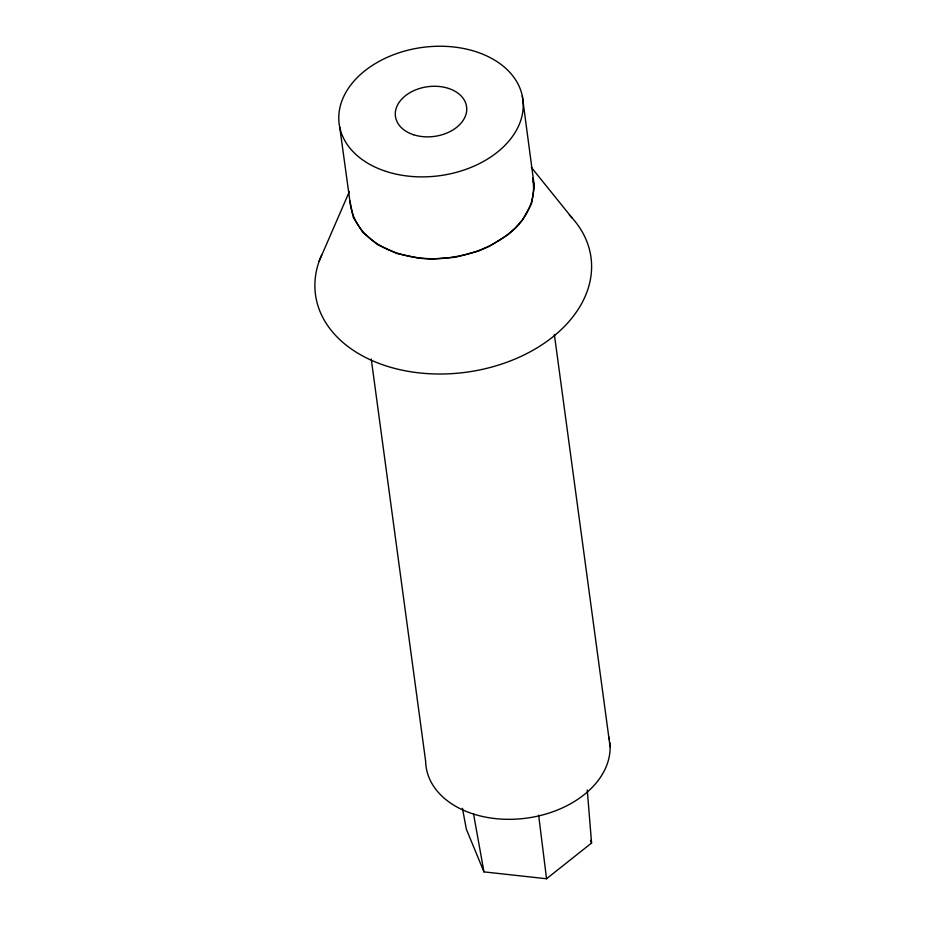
<?xml version="1.0" encoding="UTF-8"?>
<svg xmlns="http://www.w3.org/2000/svg" width="925" height="925" viewBox="0 0 925 925"><rect width="100%" height="100%" fill="white"/><g stroke="black" fill="none" stroke-linecap="round" stroke-linejoin="round"><path stroke-width="1.39" d="M339.729 127.211L349.881 200.945L353.362 217.514L362.877 232.441L377.805 244.743L397.114 253.566L419.476 258.306L431.501 259.081L455.401 257.254L478.41 251.08L489.337 246.327L508.241 234.511L515.792 227.851L522.625 219.919L531.54 203.535L534.349 186.48L522.29 95.922M349.881 200.945C354.668 249.577 414.562 264.758 455.239 256.664C492.632 251.334 540.94 221.722 532.615 178.143L532.719 178.768M319.113 261.289L349.28 191.776M462.419 808.277L466.385 829.286L483.96 871.882L546.548 878.75L591.572 843.033L587.259 790.019M531.32 167.356L572.101 217.93M590.474 840.374L591.572 843.033M533.262 181.335L534.349 186.48M473.473 813.595L483.96 871.882M554.364 334.492L610.107 746.776M371.249 358.981L425.639 761.24A92.662 64.715 -7.7 0 0 522.151 818.66A92.662 64.715 -7.7 0 0 609.818 742.567M538.639 815.179L546.548 878.75M608.835 736.971A92.662 64.715 -7.7 0 1 609.413 739.757M569.384 215.039A139.004 97.079 -7.7 0 1 471.288 371.48A139.004 97.079 -7.7 0 1 321.611 255.011M413.567 134.749A35.913 25.079 -7.7 0 0 466.743 108.757A35.913 25.079 -7.7 0 0 412.712 91.182A35.913 25.079 -7.7 0 0 413.567 134.749M386.002 171.403A92.662 64.715 -7.7 0 0 523.238 104.328A92.662 64.715 -7.7 0 0 383.783 58.957A92.662 64.715 -7.7 0 0 386.002 171.403"/></g></svg>
